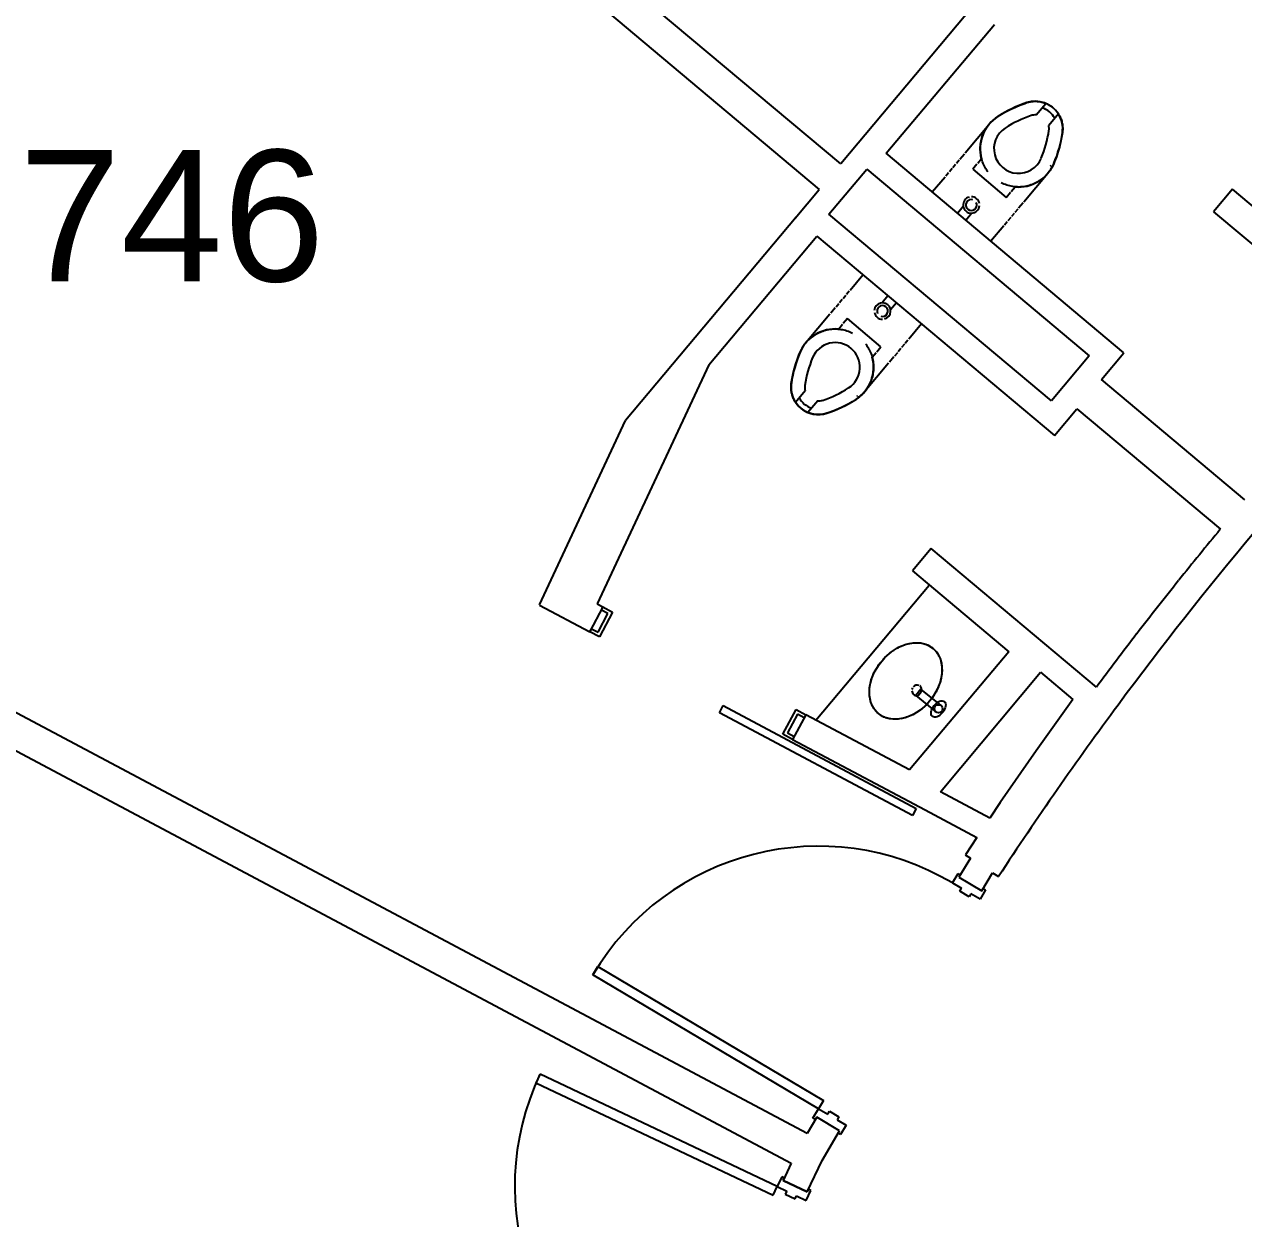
# Model space of a CAD drawing. Header units: inches. Extents: x -59 to 5673, y -29 to 4299.
# Drawn here: x 161.4 to 384.5, y 3603.8 to 3822.1 of the extents above; entities that cross this region are included whole.
import ezdxf

# ---------------------------------------------------------------- set-up
doc = ezdxf.new("R2010")
doc.units = ezdxf.units.IN
doc.header["$LTSCALE"] = 96
doc.header["$MEASUREMENT"] = 0
for name, color, linetype in [('A-ANNO-ROOM', 4, 'Continuous'), ('A-DOOR', 2, 'Continuous'), ('A-FLOR-CASE', 3, 'Continuous'), ('A-FLOR-PFIX', 2, 'Continuous'), ('A-WALL-FULL', 6, 'Continuous')]:
    doc.layers.add(name, color=color, linetype=linetype)
doc.layers.add('AE-108$0$A-WALL-PATT', color=8, linetype='Continuous', lineweight=9)
doc.styles.add('ARIAL', font='arial.ttf')

msp = doc.modelspace()

# ---------------------------------------------------------------- hatches: boundary and pattern name
at = {"layer": 'AE-108$0$A-WALL-PATT', "lineweight": 9}
h = msp.add_hatch(dxfattribs=at)
h.set_pattern_fill('FP_1', color=256, style=0, pattern_type=2)
h.set_pattern_definition([(0, (0, -1.105), (30.72, 7.68), [1.267, -21.773, 1.267, -21.773, -122.88]), (0, (0, -1.105), (30.72, 7.68), [-46.08, 1.267, -44.813, 1.267, -21.773, -53.76]), (0, (0, -1.105), (30.72, 7.68), [-115.2, 1.267, -14.093, 1.267, -37.133]), (120, (11.52, 2.735), (-22.011075, 22.7643), [1.267, -21.773, 1.267, -21.773, -122.88]), (120, (11.52, 2.735), (-22.011075, 22.7643), [-46.08, 1.267, -44.813, 1.267, -21.773, -53.76]), (120, (11.52, 2.735), (-22.011075, 22.7643), [-115.2, 1.267, -14.093, 1.267, -37.133]), (240, (15.36, 18.095), (-8.708925, -30.4443), [1.267, -21.773, 1.267, -21.773, -122.88]), (240, (15.36, 18.095), (-8.708925, -30.4443), [-46.08, 1.267, -44.813, 1.267, -21.773, -53.76]), (240, (15.36, 18.095), (-8.708925, -30.4443), [-115.2, 1.267, -14.093, 1.267, -37.133])])
h.paths.add_polyline_path([(306.85, 3791.92), (307.25, 3792.4), (291.74, 3805.41), (291.34, 3804.93), (306.37, 3792.32)], flags=0)
h.paths.add_polyline_path([(276.5, 3817.39), (276.9, 3817.87), (234.19, 3853.7), (233.83, 3853.19), (276.31, 3817.55)], flags=0)
h.paths.add_polyline_path([(218.95, 3865.68), (219.35, 3866.15), (186.25, 3893.93), (185.85, 3893.45), (218.77, 3865.83)], flags=0)

# ---------------------------------------------------------------- linework, layer by layer
at = {"layer": 'A-DOOR'}
for p, q in [((266.38, 3710.97), (268.2, 3714.39)), ((269.04, 3714.65), (266.65, 3710.13)), ((266.99, 3715.03), (267.28, 3715.59)), ((268.2, 3714.39), (266.99, 3715.03)), ((267.28, 3715.59), (269.04, 3714.65)), ((264.88, 3711.07), (265.17, 3711.61)), ((265.17, 3711.61), (266.38, 3710.97)), ((266.64, 3710.12), (264.87, 3711.06)), ((288.58, 3696.21), (289.29, 3697.54)), ((323.9, 3677.44), (288.58, 3696.21)), ((289.29, 3697.54), (324.6, 3678.76)), ((300.2, 3692.3), (302.61, 3696.82)), ((302.87, 3695.98), (301.05, 3692.56)), ((302.61, 3696.82), (304.37, 3695.89)), ((304.08, 3695.33), (302.87, 3695.98)), ((304.37, 3695.89), (304.08, 3695.33)), ((301.97, 3691.36), (300.2, 3692.3)), ((301.05, 3692.56), (302.26, 3691.91)), ((302.26, 3691.91), (301.97, 3691.36)), ((324.6, 3678.76), (323.9, 3677.44)), ((331.21, 3665.12), (332.23, 3666.84)), ((332.23, 3666.84), (332.66, 3666.59)), ((332.66, 3666.59), (332.4, 3666.16)), ((331.21, 3665.12), (332.88, 3664.14)), ((332.4, 3666.16), (336.6, 3663.67)), ((332.56, 3663.6), (332.88, 3664.14)), ((334.28, 3662.58), (332.56, 3663.6)), ((334.6, 3663.12), (334.28, 3662.58)), ((336.26, 3662.13), (334.6, 3663.12)), ((337.28, 3663.85), (336.26, 3662.13)), ((336.6, 3663.67), (336.85, 3664.1)), ((336.85, 3664.1), (337.28, 3663.85)), ((265.44, 3648.33), (266.33, 3649.83)), ((266.33, 3649.83), (307.62, 3625.34)), ((306.72, 3623.84), (265.44, 3648.33)), ((255.77, 3630.14), (255.02, 3628.56)), ((299.15, 3609.6), (255.77, 3630.14)), ((255.02, 3628.56), (298.41, 3608.02)), ((307.62, 3625.34), (306.72, 3623.84)), ((305.7, 3622.12), (306.72, 3623.84)), ((306.13, 3621.86), (305.7, 3622.12)), ((306.39, 3622.29), (306.13, 3621.86)), ((310.58, 3619.81), (306.39, 3622.29)), ((306.72, 3623.84), (308.39, 3622.85)), ((308.39, 3622.85), (308.71, 3623.38)), ((308.71, 3623.38), (310.43, 3622.36)), ((310.43, 3622.36), (310.11, 3621.83)), ((310.11, 3621.83), (311.78, 3620.84)), ((310.33, 3619.38), (310.58, 3619.81)), ((311.78, 3620.84), (310.76, 3619.12)), ((310.76, 3619.12), (310.33, 3619.38)), ((300.01, 3611.41), (299.15, 3609.6)), ((300.46, 3611.2), (300.01, 3611.41)), ((300.25, 3610.74), (300.46, 3611.2)), ((298.41, 3608.02), (299.15, 3609.6)), ((299.15, 3609.6), (300.91, 3608.77)), ((304.65, 3608.66), (300.25, 3610.74)), ((300.91, 3608.77), (300.64, 3608.21)), ((304.46, 3607.09), (305.32, 3608.9)), ((304.87, 3609.11), (304.65, 3608.66)), ((305.32, 3608.9), (304.87, 3609.11)), ((300.64, 3608.21), (302.45, 3607.36)), ((302.45, 3607.36), (302.71, 3607.92)), ((302.71, 3607.92), (304.46, 3607.09))]:
    msp.add_line(p, q, dxfattribs=at)
for centre, start, end in [((306.72, 3623.84), 59.3279, 149.3279), ((306.72, 3623.84), 59.3279, 149.3279), ((299.15, 3609.6), 154.6679, 244.6679), ((299.15, 3609.6), 154.6679, 244.6679)]:
    msp.add_arc(centre, 48, start, end, dxfattribs=at)
at = {"layer": 'A-FLOR-CASE'}
for p, q in [((306.22, 3694.9), (326.94, 3719.6)), ((322.76, 3708.78), (324.14, 3709.04)), ((324.14, 3709.04), (325.45, 3709)), ((325.45, 3709), (326.65, 3708.65)), ((318.83, 3706.34), (320.04, 3707.4)), ((320.04, 3707.4), (321.37, 3708.22)), ((321.37, 3708.22), (322.76, 3708.78)), ((326.47, 3708.72), (326.71, 3708.62)), ((326.65, 3708.65), (327.67, 3708.02)), ((327.67, 3708.02), (328.47, 3707.12)), ((328.43, 3707.18), (328.53, 3707.03)), ((328.47, 3707.12), (329.02, 3706.01)), ((316.95, 3703.71), (317.78, 3705.09)), ((317.78, 3705.09), (318.83, 3706.34)), ((329.02, 3706.01), (329.29, 3704.72)), ((329.04, 3705.95), (329.05, 3705.9)), ((329.29, 3704.72), (329.27, 3703.31)), ((316.37, 3702.26), (316.95, 3703.71)), ((329.27, 3703.31), (328.96, 3701.85)), ((316.04, 3699.4), (316.06, 3700.8)), ((316.06, 3700.8), (316.37, 3702.26)), ((323.77, 3700.25), (323.96, 3699.72)), ((325.44, 3700.55), (324.5, 3699.38)), ((324.93, 3699.37), (325.51, 3700.08)), ((325.36, 3701.09), (325.24, 3701.17)), ((325.57, 3700.71), (325.36, 3701.09)), ((329.13, 3697.55), (325.44, 3700.55)), ((325.51, 3700.08), (325.57, 3700.71)), ((328.38, 3700.4), (327.54, 3699.02)), ((328.96, 3701.85), (328.38, 3700.4)), ((316.31, 3698.11), (316.04, 3699.4)), ((316.86, 3696.99), (316.31, 3698.11)), ((323.96, 3699.72), (324.33, 3699.41)), ((324.33, 3699.41), (324.71, 3699.32)), ((324.5, 3699.38), (328.18, 3696.39)), ((324.71, 3699.32), (324.93, 3699.37)), ((327.54, 3699.02), (326.5, 3697.78)), ((316.9, 3696.93), (316.76, 3697.15)), ((317.66, 3696.1), (316.86, 3696.99)), ((318.68, 3695.46), (317.66, 3696.1)), ((323.96, 3695.89), (322.57, 3695.34)), ((325.29, 3696.72), (323.96, 3695.89)), ((326.5, 3697.78), (325.29, 3696.72)), ((318.78, 3695.42), (318.63, 3695.49)), ((319.88, 3695.12), (318.68, 3695.46)), ((321.19, 3695.07), (319.88, 3695.12)), ((319.99, 3695.1), (319.94, 3695.11)), ((322.57, 3695.34), (321.19, 3695.07))]:
    msp.add_line(p, q, dxfattribs=at)
msp.add_circle((328.66, 3696.97), 0.75, dxfattribs=at)
for start, end in [(149, 167), (68, 138.5147)]:
    msp.add_arc((324.77, 3700.29), 1, start, end, dxfattribs=at)
msp.add_ellipse((328.64, 3696.93), major_axis=(1.1, 1.36), ratio=0.571429, dxfattribs=at)
for points, knots in [([(322.55, 3708.71), (322.89, 3708.82), (323.24, 3708.91), (323.58, 3708.96), (323.58, 3708.96)], [-4.0199157, -4.0199157, -4.0199157, -4.0199157, -3.8665756, -3.8663935, -3.8663935, -3.8663935, -3.8663935]), ([(319.76, 3707.17), (319.96, 3707.33), (320.23, 3707.53), (320.5, 3707.71), (320.57, 3707.76)], [-4.4498221, -4.4498221, -4.4498221, -4.4498221, -4.3498975, -4.3201203, -4.3201203, -4.3201203, -4.3201203]), ([(321.12, 3708.08), (321.4, 3708.24), (321.71, 3708.38), (322.02, 3708.51), (322.05, 3708.53)], [-4.2352464, -4.2352464, -4.2352464, -4.2352464, -4.1082365, -4.0945479, -4.0945479, -4.0945479, -4.0945479]), ([(317.49, 3704.65), (317.56, 3704.76), (317.74, 3705.03), (317.93, 3705.29), (318.05, 3705.44)], [-4.883074, -4.883074, -4.883074, -4.883074, -4.8332195, -4.7595613, -4.7595613, -4.7595613, -4.7595613]), ([(318.53, 3706.01), (318.66, 3706.16), (318.88, 3706.39), (319.12, 3706.62), (319.21, 3706.71)], [-4.6652167, -4.6652167, -4.6652167, -4.6652167, -4.5915585, -4.541704, -4.541704, -4.541704, -4.541704]), ([(316.19, 3701.54), (316.19, 3701.57), (316.27, 3701.9), (316.36, 3702.23), (316.46, 3702.53)], [-5.3302301, -5.3302301, -5.3302301, -5.3302301, -5.3165414, -5.1895316, -5.1895316, -5.1895316, -5.1895316]), ([(316.69, 3703.13), (316.72, 3703.2), (316.85, 3703.51), (317, 3703.8), (317.12, 3704.03)], [-5.1046577, -5.1046577, -5.1046577, -5.1046577, -5.0748804, -4.9749558, -4.9749558, -4.9749558, -4.9749558]), ([(329.14, 3702.58), (329.14, 3702.54), (329.06, 3702.21), (328.97, 3701.88), (328.87, 3701.58)], [-2.1886374, -2.1886374, -2.1886374, -2.1886374, -2.1749488, -2.0479389, -2.0479389, -2.0479389, -2.0479389]), ([(329.31, 3704.15), (329.31, 3704.15), (329.31, 3703.81), (329.29, 3703.46), (329.23, 3703.1)], [-2.4167919, -2.4167919, -2.4167919, -2.4167919, -2.4166097, -2.2632696, -2.2632696, -2.2632696, -2.2632696]), ([(316.02, 3699.96), (316.02, 3699.96), (316.02, 3700.3), (316.04, 3700.66), (316.09, 3701.01)], [-5.5583845, -5.5583845, -5.5583845, -5.5583845, -5.5582024, -5.4048623, -5.4048623, -5.4048623, -5.4048623]), ([(328.64, 3700.98), (328.61, 3700.91), (328.48, 3700.61), (328.33, 3700.31), (328.21, 3700.08)], [-1.963065, -1.963065, -1.963065, -1.963065, -1.9332878, -1.8333632, -1.8333632, -1.8333632, -1.8333632]), ([(326.8, 3698.1), (326.67, 3697.96), (326.45, 3697.72), (326.21, 3697.5), (326.12, 3697.41)], [-1.523624, -1.523624, -1.523624, -1.523624, -1.4499658, -1.4001113, -1.4001113, -1.4001113, -1.4001113]), ([(327.84, 3699.47), (327.77, 3699.36), (327.59, 3699.09), (327.4, 3698.82), (327.28, 3698.67)], [-1.7414813, -1.7414813, -1.7414813, -1.7414813, -1.6916268, -1.6179686, -1.6179686, -1.6179686, -1.6179686]), ([(324.21, 3696.03), (323.93, 3695.88), (323.62, 3695.73), (323.31, 3695.6), (323.28, 3695.59)], [-1.0936537, -1.0936537, -1.0936537, -1.0936537, -0.9666439, -0.9529552, -0.9529552, -0.9529552, -0.9529552]), ([(325.57, 3696.94), (325.37, 3696.78), (325.1, 3696.58), (324.82, 3696.4), (324.76, 3696.36)], [-1.3082295, -1.3082295, -1.3082295, -1.3082295, -1.2083049, -1.1785276, -1.1785276, -1.1785276, -1.1785276]), ([(322.78, 3695.41), (322.43, 3695.29), (322.09, 3695.21), (321.75, 3695.15), (321.75, 3695.15)], [-0.878323, -0.878323, -0.878323, -0.878323, -0.7249829, -0.7248008, -0.7248008, -0.7248008, -0.7248008])]:
    msp.add_open_spline(points, degree=3, knots=knots, dxfattribs=at)
for points in [[(323.99, 3709.02), (324.35, 3709.06), (324.69, 3709.06), (325.03, 3709.04)], [(325.37, 3709.01), (325.72, 3708.96), (326.06, 3708.9), (326.36, 3708.77)], [(326.62, 3708.66), (327, 3708.5), (327.35, 3708.28), (327.67, 3708.02)], [(327.67, 3708.02), (327.98, 3707.76), (328.25, 3707.45), (328.48, 3707.1)], [(328.63, 3706.86), (328.79, 3706.57), (328.93, 3706.26), (329.04, 3705.93)], [(329.13, 3705.61), (329.21, 3705.28), (329.27, 3704.93), (329.29, 3704.58)], [(316.2, 3698.51), (316.12, 3698.84), (316.06, 3699.18), (316.04, 3699.54)], [(316.7, 3697.26), (316.53, 3697.54), (316.4, 3697.85), (316.29, 3698.18)], [(317.66, 3696.1), (317.35, 3696.36), (317.08, 3696.67), (316.85, 3697.02)], [(318.71, 3695.45), (318.33, 3695.62), (317.98, 3695.83), (317.66, 3696.1)], [(319.96, 3695.11), (319.61, 3695.16), (319.27, 3695.22), (318.97, 3695.34)], [(321.34, 3695.09), (320.98, 3695.06), (320.64, 3695.06), (320.29, 3695.08)]]:
    msp.add_open_spline(points, degree=3, dxfattribs=at)
at = {"layer": 'A-FLOR-PFIX'}
for p, q in [((342.72, 3806.99), (343.57, 3807.35)), ((343.57, 3807.35), (344.44, 3807.67)), ((344.44, 3807.67), (344.82, 3807.8)), ((344.82, 3807.8), (345.01, 3807.86)), ((345.01, 3807.86), (345.21, 3807.91)), ((345.21, 3807.91), (345.4, 3807.95)), ((345.4, 3807.95), (345.6, 3807.99)), ((345.6, 3807.99), (345.8, 3808.01)), ((345.8, 3808.01), (346, 3808.03)), ((346, 3808.03), (346.2, 3808.05)), ((346.2, 3808.05), (346.4, 3808.05)), ((346.4, 3808.05), (346.6, 3808.04)), ((346.52, 3805.55), (348.3, 3807.67)), ((346.6, 3808.04), (346.79, 3808.03)), ((346.79, 3808.03), (346.99, 3808.01)), ((346.99, 3808.01), (347.19, 3807.98)), ((347.19, 3807.98), (347.39, 3807.95)), ((347.39, 3807.95), (347.58, 3807.9)), ((347.58, 3807.9), (347.78, 3807.85)), ((347.78, 3807.85), (347.97, 3807.79)), ((347.97, 3807.79), (348.16, 3807.72)), ((348.16, 3807.72), (348.34, 3807.65)), ((348.34, 3807.65), (348.52, 3807.57)), ((348.52, 3807.57), (348.7, 3807.48)), ((348.7, 3807.48), (348.88, 3807.38)), ((348.88, 3807.38), (349.05, 3807.28)), ((349.05, 3807.28), (349.22, 3807.17)), ((349.22, 3807.17), (349.38, 3807.05)), ((338.88, 3804.8), (339.1, 3804.97)), ((339.1, 3804.97), (339.33, 3805.14)), ((339.33, 3805.14), (339.49, 3805.25)), ((339.49, 3805.25), (340.27, 3805.73)), ((340.27, 3805.73), (341.07, 3806.19)), ((341.07, 3806.19), (341.89, 3806.61)), ((341.89, 3806.61), (342.72, 3806.99)), ((350.6, 3805.74), (348.82, 3803.62)), ((349.38, 3807.05), (349.54, 3806.93)), ((349.54, 3806.93), (349.6, 3806.88)), ((349.6, 3806.88), (349.75, 3806.75)), ((349.75, 3806.75), (349.89, 3806.61)), ((349.89, 3806.61), (350.03, 3806.47)), ((350.03, 3806.47), (350.17, 3806.32)), ((350.17, 3806.32), (350.29, 3806.16)), ((350.29, 3806.16), (350.42, 3806.01)), ((350.42, 3806.01), (350.53, 3805.84)), ((350.53, 3805.84), (350.64, 3805.67)), ((350.64, 3805.67), (350.74, 3805.5)), ((350.74, 3805.5), (350.84, 3805.33)), ((350.84, 3805.33), (350.92, 3805.15)), ((350.92, 3805.15), (351, 3804.96)), ((351, 3804.96), (351.08, 3804.78)), ((333.54, 3798.63), (337.94, 3803.87)), ((336.99, 3802.4), (337.11, 3802.65)), ((337.11, 3802.65), (337.25, 3802.9)), ((337.25, 3802.9), (337.4, 3803.14)), ((337.4, 3803.14), (337.55, 3803.37)), ((337.55, 3803.37), (337.72, 3803.6)), ((337.72, 3803.6), (337.89, 3803.82)), ((337.89, 3803.82), (338.07, 3804.03)), ((338.07, 3804.03), (338.26, 3804.23)), ((338.26, 3804.23), (338.46, 3804.43)), ((338.46, 3804.43), (338.67, 3804.62)), ((338.67, 3804.62), (338.88, 3804.8)), ((351.08, 3804.78), (351.14, 3804.59)), ((351.14, 3804.59), (351.2, 3804.4)), ((351.2, 3804.4), (351.25, 3804.2)), ((351.25, 3804.2), (351.29, 3804.01)), ((351.29, 3804.01), (351.33, 3803.81)), ((351.33, 3803.81), (351.35, 3803.61)), ((351.35, 3803.61), (351.37, 3803.41)), ((351.38, 3802.81), (351.36, 3802.61)), ((351.37, 3803.41), (351.38, 3803.21)), ((351.38, 3803.21), (351.38, 3803.01)), ((351.38, 3803.01), (351.38, 3802.81)), ((336.36, 3800.26), (336.4, 3800.54)), ((336.4, 3800.54), (336.45, 3800.81)), ((336.45, 3800.81), (336.51, 3801.09)), ((336.51, 3801.09), (336.59, 3801.36)), ((336.59, 3801.36), (336.67, 3801.62)), ((336.67, 3801.62), (336.77, 3801.89)), ((336.77, 3801.89), (336.87, 3802.15)), ((336.87, 3802.15), (336.99, 3802.4)), ((351, 3800.53), (350.78, 3799.63)), ((351.18, 3801.43), (351, 3800.53)), ((351.33, 3802.34), (351.18, 3801.43)), ((351.34, 3802.41), (351.33, 3802.34)), ((351.36, 3802.61), (351.34, 3802.41)), ((332.57, 3797.48), (333.4, 3798.46)), ((336.3, 3799.43), (336.31, 3799.71)), ((336.3, 3799.15), (336.3, 3799.43)), ((336.32, 3798.87), (336.3, 3799.15)), ((336.31, 3799.71), (336.33, 3799.98)), ((336.34, 3798.59), (336.32, 3798.87)), ((336.33, 3799.98), (336.36, 3800.26)), ((336.38, 3798.31), (336.34, 3798.59)), ((336.43, 3798.03), (336.38, 3798.31)), ((350.52, 3798.75), (350.23, 3797.88)), ((350.78, 3799.63), (350.52, 3798.75)), ((331.29, 3795.95), (331.79, 3796.55)), ((331.93, 3796.72), (332.44, 3797.32)), ((335.7, 3796.54), (334.93, 3795.63)), ((336.54, 3797.54), (335.83, 3796.7)), ((336.49, 3797.76), (336.43, 3798.03)), ((336.56, 3797.49), (336.49, 3797.76)), ((336.64, 3797.22), (336.56, 3797.49)), ((336.73, 3796.96), (336.64, 3797.22)), ((336.83, 3796.7), (336.73, 3796.96)), ((336.94, 3796.44), (336.83, 3796.7)), ((337.07, 3796.19), (336.94, 3796.44)), ((337.2, 3795.94), (337.07, 3796.19)), ((337.34, 3795.7), (337.2, 3795.94)), ((349.51, 3796.14), (349.37, 3795.89)), ((349.63, 3796.39), (349.51, 3796.14)), ((349.74, 3796.64), (349.63, 3796.39)), ((349.9, 3797.02), (349.74, 3796.64)), ((350.23, 3797.88), (349.9, 3797.02)), ((327.52, 3791.46), (329.87, 3794.25)), ((330, 3794.42), (330.51, 3795.02)), ((330.65, 3795.18), (331.15, 3795.79)), ((334.93, 3795.63), (341.06, 3790.48)), ((337.49, 3795.46), (337.34, 3795.7)), ((337.65, 3795.23), (337.49, 3795.46)), ((337.73, 3795.13), (337.67, 3795.21)), ((348.66, 3794.87), (344.26, 3789.63)), ((347.54, 3793.8), (347.31, 3793.64)), ((347.76, 3793.98), (347.54, 3793.8)), ((347.97, 3794.16), (347.76, 3793.98)), ((348.17, 3794.35), (347.97, 3794.16)), ((348.37, 3794.55), (348.17, 3794.35)), ((348.56, 3794.75), (348.37, 3794.55)), ((348.74, 3794.97), (348.56, 3794.75)), ((348.91, 3795.19), (348.74, 3794.97)), ((349.07, 3795.42), (348.91, 3795.19)), ((349.23, 3795.65), (349.07, 3795.42)), ((349.37, 3795.89), (349.23, 3795.65)), ((340.38, 3793.01), (340.13, 3793.13)), ((340.64, 3792.9), (340.38, 3793.01)), ((340.9, 3792.8), (340.64, 3792.9)), ((341.16, 3792.71), (340.9, 3792.8)), ((341.43, 3792.63), (341.16, 3792.71)), ((341.7, 3792.56), (341.43, 3792.63)), ((341.98, 3792.5), (341.7, 3792.56)), ((341.96, 3791.56), (342.67, 3792.4)), ((342.25, 3792.45), (341.98, 3792.5)), ((342.53, 3792.42), (342.25, 3792.45)), ((342.81, 3792.39), (342.53, 3792.42)), ((343.09, 3792.38), (342.81, 3792.39)), ((343.37, 3792.37), (343.09, 3792.38)), ((343.65, 3792.38), (343.37, 3792.37)), ((343.93, 3792.4), (343.65, 3792.38)), ((344.21, 3792.43), (343.93, 3792.4)), ((344.48, 3792.47), (344.21, 3792.43)), ((344.76, 3792.53), (344.48, 3792.47)), ((345.03, 3792.59), (344.76, 3792.53)), ((345.3, 3792.67), (345.03, 3792.59)), ((345.57, 3792.75), (345.3, 3792.67)), ((345.83, 3792.85), (345.57, 3792.75)), ((346.09, 3792.95), (345.83, 3792.85)), ((346.34, 3793.07), (346.09, 3792.95)), ((346.59, 3793.2), (346.34, 3793.07)), ((346.84, 3793.33), (346.59, 3793.2)), ((347.08, 3793.48), (346.84, 3793.33)), ((347.31, 3793.64), (347.08, 3793.48)), ((341.06, 3790.48), (341.83, 3791.4)), ((344.13, 3789.47), (343.29, 3788.48)), ((332.12, 3787.61), (333.19, 3788.88)), ((333.65, 3786.32), (334.72, 3787.59)), ((342.52, 3787.55), (342.01, 3786.95)), ((343.16, 3788.32), (342.65, 3787.71)), ((340.59, 3785.25), (338.25, 3782.46)), ((341.23, 3786.02), (340.72, 3785.41)), ((341.87, 3786.79), (341.37, 3786.18)), ((312.49, 3773.54), (314.83, 3776.33)), ((310.56, 3771.24), (311.07, 3771.85)), ((311.2, 3772.01), (311.71, 3772.61)), ((311.84, 3772.78), (312.35, 3773.38)), ((319.42, 3772.47), (318.36, 3771.2)), ((308.97, 3769.35), (309.78, 3770.31)), ((309.92, 3770.48), (310.42, 3771.08)), ((320.96, 3771.19), (319.89, 3769.92)), ((304.41, 3763.92), (308.81, 3769.16)), ((311.11, 3767.23), (310.4, 3766.39)), ((312.02, 3768.31), (311.25, 3767.4)), ((318.14, 3763.17), (312.02, 3768.31)), ((325.55, 3767.33), (323.21, 3764.54)), ((305.11, 3764.64), (305.32, 3764.82)), ((305.32, 3764.82), (305.54, 3764.99)), ((305.54, 3764.99), (305.77, 3765.16)), ((305.77, 3765.16), (306, 3765.31)), ((306, 3765.31), (306.24, 3765.46)), ((306.24, 3765.46), (306.48, 3765.6)), ((306.48, 3765.6), (306.73, 3765.72)), ((306.73, 3765.72), (306.99, 3765.84)), ((306.99, 3765.84), (307.25, 3765.95)), ((307.25, 3765.95), (307.51, 3766.04)), ((307.51, 3766.04), (307.77, 3766.13)), ((307.77, 3766.13), (308.04, 3766.2)), ((308.04, 3766.2), (308.32, 3766.27)), ((308.32, 3766.27), (308.59, 3766.32)), ((308.59, 3766.32), (308.87, 3766.36)), ((308.87, 3766.36), (309.15, 3766.39)), ((309.15, 3766.39), (309.43, 3766.41)), ((309.43, 3766.41), (309.71, 3766.42)), ((309.71, 3766.42), (309.99, 3766.42)), ((309.99, 3766.42), (310.27, 3766.4)), ((310.27, 3766.4), (310.54, 3766.38)), ((310.54, 3766.38), (310.82, 3766.34)), ((310.82, 3766.34), (311.1, 3766.29)), ((311.1, 3766.29), (311.37, 3766.24)), ((311.37, 3766.24), (311.64, 3766.17)), ((311.64, 3766.17), (311.91, 3766.09)), ((311.91, 3766.09), (312.18, 3766)), ((312.18, 3766), (312.44, 3765.89)), ((312.44, 3765.89), (312.69, 3765.78)), ((312.69, 3765.78), (312.95, 3765.66)), ((303.45, 3762.41), (303.57, 3762.66)), ((303.57, 3762.66), (303.7, 3762.9)), ((303.7, 3762.9), (303.85, 3763.14)), ((303.85, 3763.14), (304, 3763.38)), ((304, 3763.38), (304.17, 3763.61)), ((304.17, 3763.61), (304.34, 3763.83)), ((304.34, 3763.83), (304.52, 3764.04)), ((304.52, 3764.04), (304.71, 3764.25)), ((304.71, 3764.25), (304.9, 3764.45)), ((304.9, 3764.45), (305.11, 3764.64)), ((315.33, 3763.68), (315.42, 3763.56)), ((315.42, 3763.56), (315.58, 3763.33)), ((315.58, 3763.33), (315.73, 3763.1)), ((315.73, 3763.1), (315.88, 3762.85)), ((315.88, 3762.85), (316.01, 3762.61)), ((316.01, 3762.61), (316.13, 3762.36)), ((317.38, 3762.26), (318.14, 3763.17)), ((321.79, 3762.85), (321.28, 3762.24)), ((322.43, 3763.61), (321.92, 3763.01)), ((323.07, 3764.38), (322.57, 3763.78)), ((302.56, 3760.04), (302.85, 3760.92)), ((302.85, 3760.92), (303.18, 3761.78)), ((303.18, 3761.78), (303.33, 3762.15)), ((303.33, 3762.15), (303.45, 3762.41)), ((316.13, 3762.36), (316.24, 3762.1)), ((316.24, 3762.1), (316.35, 3761.84)), ((316.35, 3761.84), (316.44, 3761.57)), ((316.44, 3761.57), (316.52, 3761.31)), ((316.52, 3761.31), (316.59, 3761.03)), ((316.53, 3761.25), (317.24, 3762.1)), ((316.59, 3761.03), (316.65, 3760.76)), ((316.65, 3760.76), (316.69, 3760.49)), ((316.69, 3760.49), (316.73, 3760.21)), ((320.5, 3761.31), (319.68, 3760.33)), ((321.15, 3762.08), (320.64, 3761.47)), ((301.89, 3757.37), (302.08, 3758.27)), ((302.08, 3758.27), (302.3, 3759.16)), ((302.3, 3759.16), (302.56, 3760.04)), ((319.54, 3760.17), (315.14, 3754.92)), ((316.68, 3758.25), (316.63, 3757.98)), ((316.72, 3758.53), (316.68, 3758.25)), ((316.75, 3758.81), (316.72, 3758.53)), ((316.73, 3760.21), (316.76, 3759.93)), ((316.77, 3759.09), (316.75, 3758.81)), ((316.76, 3759.93), (316.77, 3759.65)), ((316.77, 3759.65), (316.78, 3759.37)), ((316.78, 3759.37), (316.77, 3759.09)), ((301.69, 3755.78), (301.7, 3755.98)), ((301.7, 3755.98), (301.71, 3756.18)), ((301.71, 3756.18), (301.73, 3756.38)), ((301.73, 3756.38), (301.74, 3756.46)), ((301.74, 3756.46), (301.89, 3757.37)), ((315.83, 3755.9), (315.68, 3755.66)), ((315.96, 3756.14), (315.83, 3755.9)), ((316.09, 3756.39), (315.96, 3756.14)), ((316.2, 3756.65), (316.09, 3756.39)), ((316.31, 3756.91), (316.21, 3756.65)), ((316.4, 3757.17), (316.31, 3756.91)), ((316.49, 3757.44), (316.4, 3757.17)), ((316.56, 3757.71), (316.49, 3757.44)), ((316.63, 3757.98), (316.56, 3757.71)), ((301.69, 3755.58), (301.69, 3755.78)), ((301.71, 3755.38), (301.69, 3755.58)), ((301.72, 3755.18), (301.71, 3755.38)), ((301.75, 3754.98), (301.72, 3755.18)), ((301.78, 3754.79), (301.75, 3754.98)), ((301.83, 3754.59), (301.78, 3754.79)), ((301.88, 3754.4), (301.83, 3754.59)), ((301.93, 3754.21), (301.88, 3754.4)), ((302, 3754.02), (301.93, 3754.21)), ((302.07, 3753.83), (302, 3754.02)), ((302.15, 3753.65), (302.07, 3753.83)), ((302.24, 3753.47), (302.15, 3753.65)), ((302.48, 3753.06), (304.26, 3755.18)), ((313.75, 3753.66), (313.59, 3753.55)), ((313.98, 3753.82), (313.75, 3753.66)), ((314.2, 3753.99), (313.98, 3753.82)), ((314.41, 3754.17), (314.2, 3753.99)), ((314.62, 3754.36), (314.41, 3754.17)), ((314.81, 3754.56), (314.62, 3754.36)), ((315.01, 3754.77), (314.81, 3754.56)), ((315.19, 3754.98), (315.01, 3754.77)), ((315.36, 3755.2), (315.19, 3754.98)), ((315.52, 3755.43), (315.36, 3755.2)), ((315.68, 3755.66), (315.52, 3755.43)), ((302.34, 3753.29), (302.24, 3753.47)), ((302.44, 3753.12), (302.34, 3753.29)), ((302.55, 3752.95), (302.44, 3753.12)), ((302.66, 3752.79), (302.55, 3752.95)), ((302.78, 3752.63), (302.66, 3752.79)), ((302.91, 3752.48), (302.78, 3752.63)), ((303.04, 3752.33), (302.91, 3752.48)), ((303.18, 3752.18), (303.04, 3752.33)), ((303.33, 3752.05), (303.18, 3752.18)), ((303.48, 3751.91), (303.33, 3752.05)), ((303.54, 3751.86), (303.48, 3751.91)), ((303.7, 3751.74), (303.54, 3751.86)), ((303.86, 3751.63), (303.7, 3751.74)), ((304.03, 3751.52), (303.86, 3751.63)), ((304.2, 3751.41), (304.03, 3751.52)), ((304.37, 3751.32), (304.2, 3751.41)), ((306.56, 3753.25), (304.78, 3751.13)), ((309.5, 3751.45), (308.64, 3751.13)), ((310.35, 3751.8), (309.5, 3751.45)), ((311.19, 3752.19), (310.35, 3751.8)), ((312, 3752.61), (311.19, 3752.19)), ((312.8, 3753.06), (312, 3752.61)), ((313.59, 3753.55), (312.8, 3753.06)), ((304.55, 3751.23), (304.37, 3751.32)), ((304.73, 3751.14), (304.55, 3751.23)), ((304.92, 3751.07), (304.73, 3751.14)), ((305.11, 3751), (304.92, 3751.07)), ((305.3, 3750.94), (305.11, 3751)), ((305.49, 3750.89), (305.3, 3750.94)), ((305.69, 3750.85), (305.49, 3750.89)), ((305.88, 3750.81), (305.69, 3750.85)), ((306.08, 3750.78), (305.88, 3750.81)), ((306.28, 3750.76), (306.08, 3750.78)), ((306.48, 3750.75), (306.28, 3750.76)), ((306.68, 3750.75), (306.48, 3750.75)), ((306.88, 3750.75), (306.68, 3750.75)), ((307.08, 3750.76), (306.88, 3750.75)), ((307.28, 3750.78), (307.08, 3750.76)), ((307.48, 3750.81), (307.28, 3750.78)), ((307.67, 3750.84), (307.48, 3750.81)), ((307.87, 3750.89), (307.67, 3750.84)), ((308.06, 3750.94), (307.87, 3750.89)), ((308.25, 3751), (308.06, 3750.94)), ((308.64, 3751.13), (308.25, 3751))]:
    msp.add_line(p, q, dxfattribs=at)
for centre, radius, start, end in [((352.01, 3785.95), 23, 108.1995, 122.9647), ((346.38, 3803.05), 5, 32.4315, 108.1995), ((343.3, 3799.37), 7, 122.9647, 195.1501), ((352.01, 3785.95), 20.5, 108.1995, 122.9647), ((346.38, 3803.05), 2.5, 86.8699, 108.1995), ((346.38, 3803.05), 4, 27.7775, 72.2225), ((346.38, 3803.05), 5, 351.8005, 32.5424), ((346.38, 3803.05), 5, 19.9619, 25.5628), ((343.3, 3799.37), 4.5, 122.9647, 337.0353), ((328.57, 3805.62), 20.5, 337.0353, 351.8005), ((346.38, 3803.05), 2.5, 351.8005, 13.1301), ((346.38, 3803.05), 5, 6.3503, 10.5574), ((328.57, 3805.62), 23, 337.0353, 351.8005), ((343.3, 3799.37), 7, 264.8499, 337.0353), ((348.86, 3796.67), 0.5, 300, 320), ((334.67, 3789.09), 1.5, 104.3534, 355.3367), ((334.67, 3789.09), 0.996, 72.6886, 27.3114), ((334.67, 3789.09), 1.5, 9.9625, 90.0375), ((318.41, 3769.7), 1.5, 140, 175.3367), ((318.41, 3769.7), 1.5, 189.6381, 270.0375), ((318.41, 3769.7), 1.5, 284.6633, 140), ((318.4, 3769.7), 0.996, 252.6886, 207.3114), ((309.78, 3759.42), 7, 84.8499, 157.0353), ((309.78, 3759.42), 4.5, 50, 157.0353), ((309.78, 3759.42), 4.5, 302.9647, 50), ((324.51, 3753.18), 23, 157.0353, 171.8005), ((324.51, 3753.18), 20.5, 157.0353, 171.8005), ((309.78, 3759.42), 7, 302.9647, 15.1501), ((309.78, 3759.42), 7, 2.4709, 9.0365), ((306.69, 3755.75), 5, 171.8005, 288.1995), ((306.69, 3755.75), 2.5, 171.8005, 193.1301), ((306.69, 3755.75), 4, 207.7775, 252.2225), ((301.07, 3772.84), 20.5, 288.1995, 302.9647), ((313.41, 3754.41), 0.5, 320, 340), ((306.69, 3755.75), 2.5, 266.8699, 288.1995), ((301.07, 3772.84), 23, 288.1995, 302.9647)]:
    msp.add_arc(centre, radius, start, end, dxfattribs=at)
at = {"layer": 'A-WALL-FULL'}
for p, q in [((310.79, 3796.61), (189.79, 3898.14)), ((185.85, 3893.45), (306.85, 3791.92)), ((346.25, 3838.86), (310.79, 3796.61)), ((319.1, 3798.53), (338.88, 3822.1)), ((362.57, 3762.06), (319.1, 3798.53)), ((308.62, 3787.41), (315.53, 3795.65)), ((315.53, 3795.65), (356.23, 3761.5)), ((302.47, 3786.7), (306.85, 3791.92)), ((382.43, 3791.95), (378.98, 3787.84)), ((400.05, 3777.17), (382.43, 3791.95)), ((349.32, 3753.27), (308.62, 3787.41)), ((378.98, 3787.84), (409.2, 3762.48)), ((302.61, 3786.86), (271.41, 3749.68)), ((286.64, 3759.85), (306.4, 3783.4)), ((306.4, 3783.4), (349.87, 3746.93)), ((356.23, 3761.5), (349.32, 3753.27)), ((358.47, 3757.17), (362.57, 3762.06)), ((286.62, 3759.83), (266.25, 3716.14)), ((384.72, 3735.15), (358.47, 3757.17)), ((349.87, 3746.93), (353.97, 3751.81)), ((353.97, 3751.81), (380.22, 3729.79)), ((255.68, 3715.96), (271.4, 3749.66)), ((327.33, 3726.29), (323.88, 3722.17)), ((357.56, 3700.93), (327.33, 3726.29)), ((304.61, 3619.3), (109.85, 3722.86)), ((323.88, 3722.17), (341.5, 3707.39)), ((106.97, 3717.45), (301.74, 3613.89)), ((255.69, 3715.94), (264.87, 3711.06)), ((266.25, 3716.14), (267.28, 3715.59)), ((267.28, 3715.59), (264.88, 3711.07)), ((341.5, 3707.39), (323.37, 3685.78)), ((329, 3681.8), (347.33, 3703.64)), ((347.33, 3703.64), (353.25, 3698.66)), ((353.25, 3698.66), (346.53, 3689.31)), ((304.37, 3695.89), (301.97, 3691.36)), ((323.37, 3685.78), (304.37, 3695.89)), ((301.97, 3691.36), (326.21, 3678.47)), ((346.53, 3689.31), (339.97, 3679.85)), ((338.06, 3676.98), (329, 3681.8)), ((326.21, 3678.47), (335.7, 3673.46)), ((339.97, 3679.85), (338.06, 3676.98)), ((335.7, 3673.46), (333.58, 3670.28)), ((334.49, 3669.67), (332.4, 3666.16)), ((333.57, 3670.27), (334.49, 3669.67)), ((336.6, 3663.67), (338.57, 3667)), ((338.57, 3667), (339.64, 3666.3)), ((332.4, 3666.16), (336.6, 3663.67)), ((306.39, 3622.29), (304.61, 3619.3)), ((310.58, 3619.81), (306.39, 3622.29)), ((307.37, 3614.39), (310.58, 3619.81)), ((301.74, 3613.89), (300.25, 3610.74)), ((304.65, 3608.66), (307.37, 3614.39)), ((300.25, 3610.74), (304.65, 3608.66))]:
    msp.add_line(p, q, dxfattribs=at)
for radius, start, end in [(666, 136.54565, 143.45432), (671.13, 140.29872, 141.32614), (671.13, 141.32888, 142.3887), (671.13, 142.39023, 143.43168), (666, 143.45432, 146.7448)]:
    msp.add_arc((896.57, 3301.08), radius, start, end, dxfattribs=at)

# ---------------------------------------------------------------- texts
at = {"layer": 'A-ANNO-ROOM', "style": 'ARIAL'}
msp.add_text('9746', height=24, dxfattribs=at).set_placement((141.79, 3775.13))

doc.saveas('drawing.dxf')
